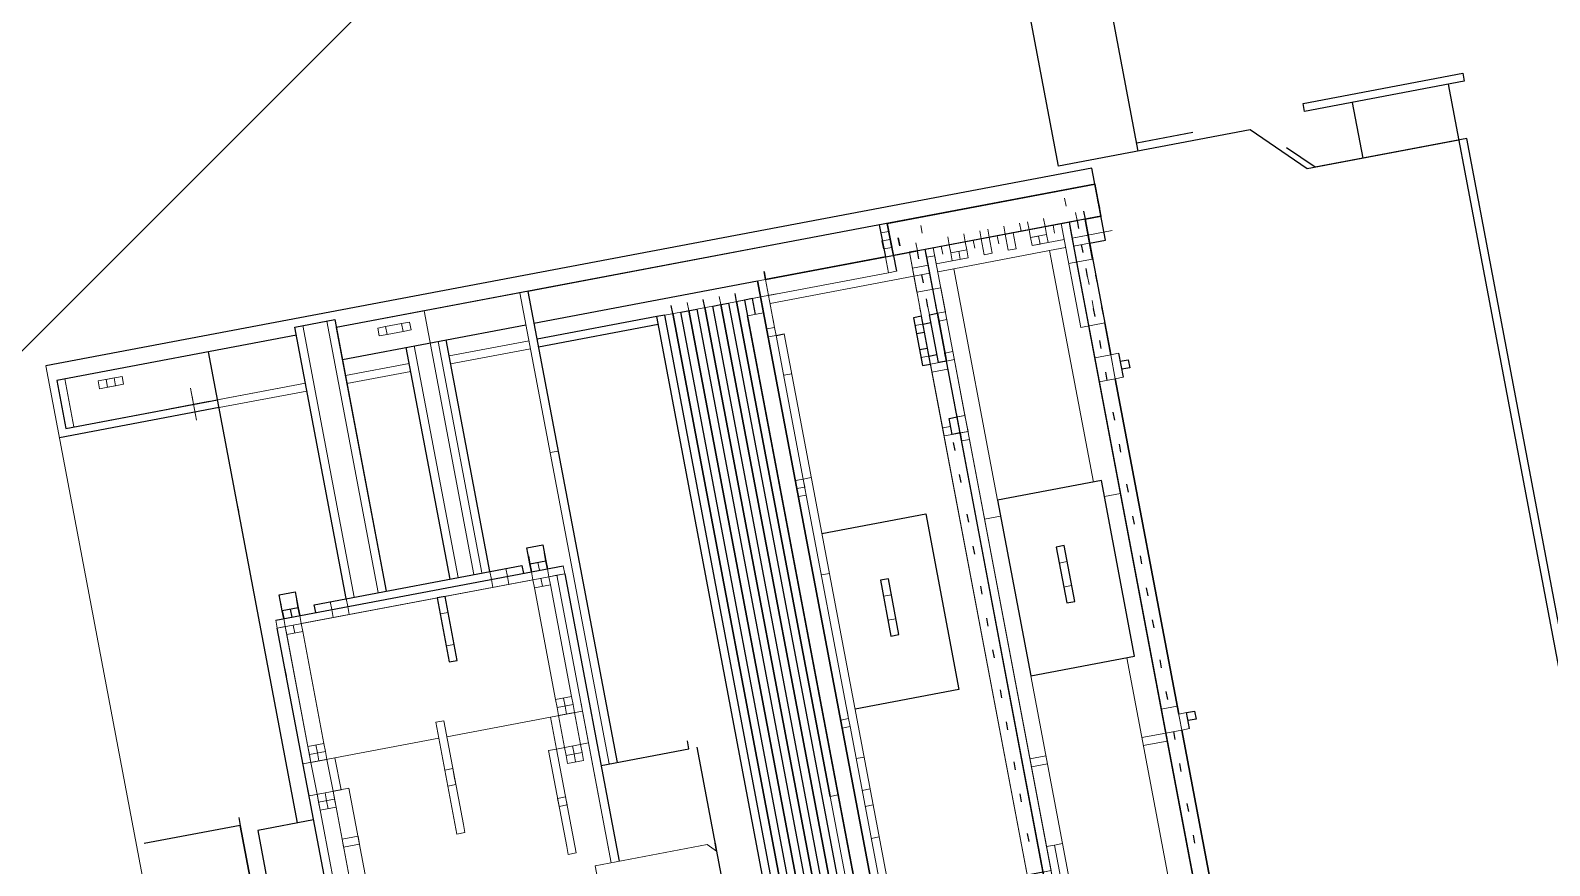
# Model space of a CAD drawing. Extents: x 407440 to 411585, y 6041728 to 6045069.
# Drawn here: x 408240.18 to 408250.91, y 6044247.07 to 6044252.97 of the extents above; entities that cross this region are included whole.
import ezdxf

# ---------------------------------------------------------------- set-up
doc = ezdxf.new("R2010")
doc.units = 0
doc.header["$LTSCALE"] = 5
doc.linetypes.add('foc-TIELINE', pattern=[1.875, 1.25, -0.625])
doc.layers.add('P-PROPOSED-EXISTING-H', color=59, linetype='Continuous')
doc.layers.add('T-TIE', color=201, linetype='foc-TIELINE')

# ---------------------------------------------------------------- blocks, each defined once
blk = doc.blocks.new('P-RIG-877')
at = {"layer": 'T-TIE', "linetype": 'ByBlock', "lineweight": 25}
for points in [[(-3.3868, -19.0695), (-3.3868, -18.8399), (-3.3753, -18.8399), (-3.3753, -19.0695)], [(-3.3065, -19.3795), (-3.295, -19.3795)], [(-3.0539, -19.4024), (-2.5717, -19.4024)], [(-2.5487, -19.4024), (-2.1584, -19.4024)], [(-2.6635, -19.4484), (-2.9161, -19.4484), (-2.9161, -19.5976), (-2.6635, -19.5976)], [(-2.7554, -19.5172), (-2.8357, -19.5172), (-2.8357, -19.5287), (-2.7554, -19.5287)], [(-3.1228, -19.632), (-3.1228, -19.6435), (-3.1916, -19.6435), (-3.1916, -19.632)], [(-3.1342, -19.632), (-3.1228, -19.632)], [(-3.1916, -19.655), (-3.1916, -19.6665), (-3.1228, -19.6665), (-3.1228, -19.655)], [(-3.3065, -19.6665), (-3.295, -19.6665)], [(-3.3065, -19.6895), (-3.295, -19.6895)], [(-2.7554, -19.7698), (-2.8357, -19.7698), (-2.8357, -19.7813), (-2.7554, -19.7813)], [(-3.295, -19.8617), (-3.2835, -19.8617)], [(-1.4351, -19.8731), (-3.2835, -19.8731)], [(-3.2605, -19.9076), (-2.5487, -19.9076)], [(-3.2605, -19.9535), (-2.3191, -19.9535)], [(-3.2605, -19.9765), (-2.3191, -19.9765)], [(-3.2605, -19.9994), (-2.3191, -19.9994)], [(-2.5143, -20.0798), (-2.5028, -20.0798)], [(-2.9391, -20.2635), (-2.9505, -20.2635)], [(-2.8357, -20.3898), (-2.9276, -20.3898), (-2.9276, -20.4013), (-2.8357, -20.4013)]]:
    blk.add_lwpolyline(points, close=True, dxfattribs=at)
for points in [[(-3.295, -18.8628), (-3.295, -19.081), (-3.3639, -19.1499), (-3.3639, -19.4254), (-3.9723, -19.4254), (-3.9723, -24.2932), (-4.0871, -24.2932)], [(-3.3753, -18.8628), (-1.1366, -18.8628)], [(-1.1366, -19.3106), (-1.1366, -19.1499), (-1.217, -19.0695), (-1.217, -18.8514), (-3.295, -18.8514), (-3.295, -19.0695), (-3.3294, -19.1039)], [(-3.295, -19.0006), (-3.3753, -19.0006)], [(-3.3753, -19.2302), (-3.3753, -19.3106)], [(-3.3639, -19.3106), (-4.0871, -19.3106), (-4.0871, -24.8787)], [(-3.249, -19.4024), (-3.249, -19.3795), (-3.3524, -19.3795), (-3.3524, -20.8834)], [(-3.2261, -19.4024), (-3.2835, -19.4024), (-3.2835, -19.3795), (-3.2835, -19.678), (-3.3294, -19.678), (-3.2605, -19.678)], [(-3.295, -19.678), (-3.3294, -19.678), (-3.3294, -19.3795), (-3.2835, -19.3795)], [(-3.3294, -19.3795), (-3.3294, -20.4701)], [(-3.0883, -19.391), (-3.0539, -19.391)], [(-3.0768, -19.391), (-3.0768, -19.3795), (-3.0654, -19.3795), (-3.0654, -19.391)], [(-2.5487, -19.391), (-2.5717, -19.391), (-2.5717, -19.3795), (-2.5602, -19.3795), (-2.5602, -19.391)], [(-3.295, -19.4024), (-3.2835, -19.4024), (-3.0883, -19.4024), (-3.1342, -19.4024)], [(-3.2261, -19.632), (-3.2835, -19.632), (-3.2835, -19.4139), (-3.272, -19.4139)], [(-3.2376, -19.4139), (-3.249, -19.4139)], [(-3.2031, -19.4139), (-3.2146, -19.4139)], [(-3.1457, -19.4139), (-3.1572, -19.4139)], [(-3.0998, -19.4139), (-3.1113, -19.4139)], [(-3.0539, -19.4139), (-3.0654, -19.4139)], [(-2.9965, -19.4139), (-3.008, -19.4139)], [(-2.9505, -19.4139), (-2.962, -19.4139)], [(-2.8931, -19.4139), (-2.9046, -19.4139)], [(-2.8472, -19.4139), (-2.8587, -19.4139)], [(-2.7898, -19.4139), (-2.8013, -19.4139)], [(-2.7439, -19.4139), (-2.7554, -19.4139)], [(-2.698, -19.4139), (-2.7095, -19.4139)], [(-2.6406, -19.4139), (-2.652, -19.4139)], [(-2.5946, -19.4139), (-2.6061, -19.4139)], [(-2.5372, -19.4139), (-2.5487, -19.4139)], [(-2.4913, -19.4139), (-2.5028, -19.4139)], [(-2.4339, -19.4139), (-2.4454, -19.4139)], [(-2.388, -19.4139), (-2.3995, -19.4139)], [(-3.2835, -19.4254), (-3.2261, -19.4254)], [(-3.272, -19.4254), (-2.1813, -19.4254), (-3.1342, -19.4254)], [(-2.388, -19.632), (-2.388, -19.655), (-2.2961, -19.655), (-2.2961, -19.632), (-2.1813, -19.632), (-3.272, -19.632)], [(-3.1916, -19.632), (-3.2031, -19.632)], [(-2.3995, -19.632), (-3.0194, -19.632), (-3.008, -19.632), (-3.0194, -19.632), (-3.0194, -19.6435), (-3.0424, -19.6435), (-3.0424, -19.632), (-3.0539, -19.632), (-3.0654, -19.632)], [(-2.2961, -19.632), (-2.2847, -19.632), (-2.3995, -19.632), (-2.411, -19.632)], [(-3.3294, -19.6895), (-3.2835, -19.6895), (-3.2835, -19.8617), (-3.2835, -19.6435)], [(-3.272, -19.6435), (-3.2835, -19.6435), (-3.2835, -19.655)], [(-3.2376, -19.6435), (-3.249, -19.6435)], [(-3.2031, -19.6435), (-3.2146, -19.6435)], [(-3.1802, -19.655), (-3.1802, -19.6435)], [(-3.1687, -19.6665), (-3.1687, -19.655)], [(-3.1457, -19.6665), (-3.1457, -19.655)], [(-3.1342, -19.655), (-3.1342, -19.6435)], [(-2.9965, -19.6435), (-3.008, -19.6435)], [(-2.9505, -19.6435), (-2.962, -19.6435)], [(-2.8931, -19.6435), (-2.9046, -19.6435)], [(-2.8472, -19.6435), (-2.8587, -19.6435)], [(-2.7898, -19.6435), (-2.8013, -19.6435)], [(-2.7439, -19.6435), (-2.7554, -19.6435)], [(-2.698, -19.6435), (-2.7095, -19.6435)], [(-2.6406, -19.6435), (-2.652, -19.6435)], [(-2.5946, -19.6435), (-2.6061, -19.6435)], [(-2.5372, -19.6435), (-2.5487, -19.6435)], [(-2.4913, -19.6435), (-2.5028, -19.6435)], [(-2.4339, -19.6435), (-2.4454, -19.6435)], [(-2.9161, -19.8502), (-2.9161, -19.7009), (-2.6635, -19.7009), (-2.6635, -19.8502)], [(-3.2031, -19.8617), (-3.2031, -19.8502)], [(-3.2835, -20.1946), (-3.2835, -19.8731)], [(-3.2376, -19.8731), (-3.2605, -19.8731), (-3.272, -19.8731)], [(-3.2376, -19.8846), (-3.2605, -19.8846), (-3.2605, -19.8961), (-1.4351, -19.8961), (-3.2376, -19.8961)], [(-3.2605, -19.9076), (-3.272, -19.9076)], [(-2.3191, -19.942), (-3.2605, -19.942), (-3.2605, -19.9305), (-2.3191, -19.9305), (-3.2605, -19.9305), (-3.2605, -19.9191), (-2.3191, -19.9191)], [(-3.2605, -19.9535), (-3.272, -19.9535)], [(-2.3191, -19.988), (-3.2605, -19.988), (-3.2605, -19.965), (-2.3191, -19.965)], [(-3.2605, -19.9994), (-3.272, -19.9994)], [(-2.3191, -20.0109), (-3.2605, -20.0109), (-3.2605, -20.0224)], [(-2.3191, -20.0224), (-3.2605, -20.0224), (-3.2605, -20.1946)], [(-3.249, -20.0224), (-3.249, -20.1946)], [(-2.652, -20.0798), (-2.2847, -20.0798)], [(-2.652, -20.2176), (-2.652, -20.0913), (-2.6635, -20.0913)], [(-3.3294, -20.1946), (-2.652, -20.1946)], [(-3.2835, -20.4701), (-3.2835, -20.2061)], [(-2.9391, -20.6309), (-2.9391, -20.2176)], [(-2.9276, -20.2176), (-2.5143, -20.2176)], [(-2.9391, -20.2635), (-2.9505, -20.2635), (-2.9735, -20.2635), (-2.9735, -20.2405), (-2.9505, -20.2405), (-2.9391, -20.2405)], [(-2.962, -20.2635), (-2.9505, -20.2635), (-2.9505, -20.2405), (-2.9391, -20.2405), (-2.9505, -20.2405), (-2.962, -20.2405)], [(-2.9391, -20.5735), (-2.9505, -20.5735), (-2.9505, -20.275), (-2.9391, -20.275)], [(-2.9505, -20.3209), (-3.2835, -20.3209)], [(-2.9505, -20.3783), (-3.2835, -20.3783)], [(-2.9505, -20.5275), (-3.3409, -20.5275), (-3.3409, -20.4701), (-2.9505, -20.4701)], [(-3.3294, -20.5275), (-3.3294, -20.872), (-3.2605, -20.872), (-3.2605, -20.6538)], [(-2.9505, -20.6194), (-2.9391, -20.6194), (-2.9505, -20.6194), (-2.9735, -20.6194), (-2.9735, -20.5964), (-2.9505, -20.5964), (-2.9391, -20.5964), (-2.9505, -20.5964), (-2.9505, -20.6194), (-2.962, -20.6194)], [(-2.9391, -20.5964), (-2.9505, -20.5964), (-2.962, -20.5964)], [(-2.9505, -20.6079), (-2.9391, -20.6079)], [(-2.5143, -20.7457), (-2.5143, -20.6424), (-2.5258, -20.6424), (-2.5602, -20.6424), (-2.5602, -20.6309), (-2.5143, -20.6309), (-2.9276, -20.6309)], [(-2.652, -20.6309), (-2.652, -20.7112), (-2.5028, -20.7112), (-2.4913, -20.7112)], [(-2.652, -20.6538), (-3.3294, -20.6538)], [(-3.249, -20.6538), (-3.249, -20.8834)], [(-2.675, -20.7342), (-2.6635, -20.7342), (-2.5143, -20.7342), (-2.5028, -20.7342), (-2.5143, -20.7342), (-2.6635, -20.7342), (-2.6635, -20.872)]]:
    blk.add_lwpolyline(points, dxfattribs=at)
at = {"layer": 'T-TIE', "linetype": 'ByBlock', "lineweight": 18}
for points in [[(-3.2605, -19.368), (-3.2605, -19.4254)], [(-3.3065, -19.3795), (-3.3179, -19.3795), (-3.3294, -19.3795)], [(-3.0883, -19.4024), (-3.0883, -19.391)], [(-3.0539, -19.4024), (-3.0539, -19.391)], [(-2.1125, -19.391), (-2.1125, -19.655), (-2.1813, -19.655), (-2.1813, -19.5976), (-2.6635, -19.5976)], [(-2.6635, -19.4598), (-2.1813, -19.4598), (-2.1813, -19.391)], [(-2.5717, -19.4024), (-2.5717, -19.391)], [(-2.5487, -19.4024), (-2.5487, -19.391)], [(-3.2835, -19.4139), (-3.295, -19.4139)], [(-3.1342, -19.4024), (-3.1342, -19.4369), (-3.2835, -19.4369), (-3.2835, -19.632), (-3.2835, -19.655), (-3.2261, -19.655), (-3.2261, -19.6206), (-3.1916, -19.6206), (-3.1916, -19.632), (-3.2261, -19.632), (-3.272, -19.632), (-3.2835, -19.632), (-3.272, -19.632), (-3.272, -19.6206), (-3.2605, -19.6206), (-3.2835, -19.6206), (-3.2835, -19.4254), (-3.2835, -19.4369), (-3.2605, -19.4369), (-3.2605, -19.4598), (-3.272, -19.4598), (-3.2835, -19.4598), (-3.272, -19.4598), (-3.2605, -19.4598), (-3.272, -19.4598), (-3.2835, -19.4598), (-3.272, -19.4598), (-3.2835, -19.4598), (-3.272, -19.4598), (-3.2605, -19.4598), (-3.2605, -19.4828)], [(-3.2835, -19.4254), (-3.2835, -19.4024)], [(-3.2835, -19.4024), (-3.2376, -19.4024)], [(-3.2605, -19.4254), (-3.2605, -19.4024), (-3.272, -19.4024), (-3.2605, -19.4024)], [(-3.249, -19.4024), (-3.249, -19.4254)], [(-3.2261, -19.4024), (-3.2261, -19.4369)], [(-3.2031, -19.4139), (-3.2146, -19.4139)], [(-3.2031, -19.4024), (-3.1916, -19.4024)], [(-3.1572, -19.4139), (-3.1687, -19.4139)], [(-3.1572, -19.4024), (-3.1457, -19.4024)], [(-3.0539, -19.4254), (-3.0539, -19.4024), (-3.0883, -19.4024), (-3.0883, -19.4254)], [(-2.5832, -19.4254), (-2.5832, -19.4024), (-2.5487, -19.4024), (-2.5487, -19.4254), (-2.5487, -19.4598)], [(-3.3065, -19.4254), (-3.3179, -19.4254)], [(-2.1813, -19.4254), (-3.1342, -19.4254), (-3.272, -19.4254), (-3.2835, -19.4254), (-3.272, -19.4254)], [(-3.249, -19.4598), (-3.249, -19.4369), (-3.249, -19.4598)], [(-3.2261, -19.4254), (-2.1813, -19.4254), (-2.1813, -19.6206), (-2.2961, -19.6206), (-2.2961, -19.632), (-2.2961, -19.6206), (-2.2961, -19.655)], [(-3.008, -19.632), (-3.0194, -19.632), (-3.0194, -19.6206), (-3.0424, -19.6206), (-3.0424, -19.632), (-3.0424, -19.6206), (-3.1342, -19.6206), (-2.1813, -19.6206), (-2.1813, -19.4369), (-2.1928, -19.4369)], [(-2.5372, -19.4598), (-2.5372, -19.4254)], [(-3.2835, -19.4598), (-3.295, -19.4598)], [(-3.272, -19.4484), (-3.2835, -19.4484)], [(-3.272, -19.4598), (-3.272, -19.4828), (-3.2835, -19.4828), (-3.272, -19.4828), (-3.2835, -19.4828), (-3.272, -19.4828), (-3.2605, -19.4828), (-3.2605, -19.4598), (-3.272, -19.4598), (-3.2605, -19.4598), (-3.272, -19.4598), (-3.2605, -19.4598)], [(-2.9161, -19.5976), (-3.249, -19.5976), (-3.249, -19.4598), (-2.9161, -19.4598)], [(-3.249, -19.4598), (-3.249, -19.5976), (-3.249, -19.4598)], [(-3.2835, -19.4828), (-3.295, -19.4828)], [(-3.2605, -19.4713), (-3.2605, -19.4713)], [(-3.2835, -19.4943), (-3.295, -19.4943)], [(-3.2835, -19.5058), (-3.2605, -19.5058), (-3.2605, -19.5172), (-3.2835, -19.5172), (-3.295, -19.5172)], [(-2.8128, -19.5287), (-2.8128, -19.5172)], [(-2.7783, -19.5287), (-2.7783, -19.5172)], [(-3.295, -19.5402), (-3.2835, -19.5402), (-3.2605, -19.5402), (-3.2605, -19.5517), (-3.2835, -19.5517), (-3.295, -19.5517)], [(-3.272, -19.5287), (-3.2835, -19.5287)], [(-3.272, -19.5632), (-3.2835, -19.5632)], [(-3.2605, -19.6206), (-3.2605, -19.5976), (-3.272, -19.5976), (-3.2835, -19.5976), (-3.272, -19.5976), (-3.2605, -19.5976), (-3.2605, -19.5746), (-3.272, -19.5746), (-3.2605, -19.5746), (-3.272, -19.5746), (-3.2605, -19.5746), (-3.272, -19.5746), (-3.272, -19.5976), (-3.2835, -19.5976), (-3.295, -19.5976)], [(-3.2835, -19.5746), (-3.295, -19.5746)], [(-3.272, -19.5861), (-3.2605, -19.5861)], [(-3.272, -19.5861), (-3.272, -19.5861)], [(-3.2605, -19.5861), (-3.2605, -19.5861)], [(-3.2605, -19.5976), (-3.272, -19.5976), (-3.2835, -19.5976)], [(-3.272, -19.6091), (-3.2835, -19.6091)], [(-3.249, -19.5976), (-3.249, -19.6206)], [(-2.8931, -19.5976), (-2.8931, -19.6206), (-2.8931, -19.5976)], [(-2.5487, -19.5976), (-2.5487, -19.6206)], [(-2.5372, -19.6206), (-2.5372, -19.5976)], [(-2.1928, -19.5976), (-2.1928, -19.6206), (-2.4224, -19.6206), (-2.4224, -19.6091), (-2.1928, -19.6091)], [(-2.4224, -19.6091), (-2.4224, -19.5976)], [(-3.3065, -19.632), (-3.3179, -19.632)], [(-3.2835, -19.6206), (-3.1342, -19.6206), (-3.1342, -19.632), (-3.1457, -19.632)], [(-3.2605, -19.655), (-3.2605, -19.632)], [(-3.249, -19.632), (-3.249, -19.655), (-3.249, -19.8617)], [(-3.1228, -19.632), (-3.1228, -19.6206), (-3.1228, -19.632), (-3.1342, -19.632), (-3.1342, -19.6206)], [(-2.388, -19.655), (-2.388, -19.6206), (-2.388, -19.632), (-2.388, -19.6206), (-3.008, -19.6206), (-3.008, -19.632), (-3.1228, -19.632), (-3.1228, -19.655), (-2.1584, -19.655), (-2.1584, -19.6435)], [(-2.1584, -19.655), (-3.1228, -19.655), (-3.0194, -19.655), (-3.0194, -19.6435), (-3.0194, -19.6206), (-3.0194, -19.632), (-3.0194, -19.6206)], [(-3.1113, -19.655), (-3.1113, -19.632)], [(-3.0424, -19.6435), (-3.0424, -19.6206)], [(-3.0194, -19.632), (-3.0424, -19.632)], [(-3.2835, -19.6435), (-3.295, -19.6435)], [(-3.2261, -19.655), (-3.2835, -19.655), (-3.1916, -19.655), (-3.2031, -19.655)], [(-3.2031, -19.6435), (-3.1916, -19.6435), (-3.2031, -19.6435), (-3.2146, -19.6435)], [(-3.1802, -19.6665), (-3.1802, -19.655)], [(-3.1342, -19.6665), (-3.1342, -19.655), (-3.1342, -19.6435)], [(-3.1342, -19.655), (-2.1813, -19.655)], [(-3.0309, -19.655), (-3.0309, -19.6435)], [(-3.3065, -19.6895), (-3.3065, -19.678), (-3.3179, -19.678), (-3.3294, -19.678), (-3.3179, -19.678), (-3.3179, -19.6895), (-3.3179, -19.678)], [(-3.295, -19.6895), (-3.295, -19.678), (-3.3065, -19.678)], [(-3.2835, -19.6895), (-3.2605, -19.6895), (-3.2605, -19.678)], [(-3.3294, -20.1946), (-3.3294, -19.6895)], [(-3.2605, -19.8617), (-3.2605, -19.6895), (-3.2605, -19.8617)], [(-2.8128, -19.7813), (-2.8128, -19.7698)], [(-2.7783, -19.7813), (-2.7783, -19.7698)], [(-3.2835, -20.1946), (-3.2835, -19.8617), (-3.2146, -19.8617), (-3.2261, -19.8617)], [(-3.2605, -19.8502), (-3.2605, -19.9076)], [(-1.8943, -19.8617), (-1.8943, -19.8502), (-3.2031, -19.8502)], [(-2.9965, -19.8617), (-2.985, -19.8617), (-2.9965, -19.8617), (-3.2031, -19.8617)], [(-3.1457, -19.8502), (-3.1457, -19.8617)], [(-2.9965, -19.8502), (-2.9965, -19.8617), (-2.985, -19.8617)], [(-2.985, -19.8731), (-2.985, -19.8617), (-2.985, -19.8731)], [(-2.9735, -19.8617), (-2.652, -19.8617), (-2.6635, -19.8617)], [(-2.8587, -19.8617), (-2.8587, -19.8502)], [(-2.6406, -19.8617), (-2.6406, -19.8731), (-2.652, -19.8731), (-2.652, -19.8617), (-2.6406, -19.8617), (-1.8599, -19.8617), (-1.8484, -19.8617), (-1.8599, -19.8617), (-1.8599, -19.8731), (-1.8484, -19.8731), (-1.8484, -19.8617), (-1.8599, -19.8617), (-1.8484, -19.8617), (-1.5155, -19.8617), (-1.5155, -19.8731), (-1.5269, -19.8731)], [(-2.5946, -19.8617), (-2.5946, -19.8502)], [(-2.5487, -19.8502), (-2.5487, -19.8617)], [(-2.5258, -19.8617), (-2.5258, -19.8502)], [(-2.4798, -19.8617), (-2.4798, -19.8502)], [(-3.2835, -19.8731), (-3.2261, -19.8731)], [(-3.2605, -19.8846), (-3.2605, -19.8731), (-3.272, -19.8731), (-3.2605, -19.8731)], [(-2.985, -19.8731), (-2.9965, -19.8731)], [(-3.2605, -19.9191), (-3.2605, -19.8961)], [(-2.5487, -19.8961), (-2.5487, -19.9076), (-2.2961, -19.9076), (-2.2961, -19.8961)], [(-3.2605, -19.9305), (-3.272, -19.9305)], [(-3.2605, -19.965), (-3.2605, -19.942)], [(-3.2605, -19.9765), (-3.272, -19.9765)], [(-3.2605, -20.0109), (-3.2605, -19.988)], [(-3.2605, -20.1946), (-3.2605, -20.0224)], [(-2.4798, -20.0798), (-2.5028, -20.0798), (-2.5143, -20.0913), (-2.5143, -20.252), (-2.4454, -20.252)], [(-2.652, -20.2061), (-3.3294, -20.2061), (-3.3294, -20.4701), (-2.9505, -20.4701)], [(-3.2835, -20.4701), (-3.2835, -20.2061)], [(-3.249, -20.2061), (-3.249, -20.3209)], [(-3.0998, -20.1946), (-3.0998, -20.2061)], [(-2.9276, -20.229), (-2.9276, -20.2176), (-2.9391, -20.2176), (-2.9276, -20.2176), (-2.9276, -20.6309), (-2.5143, -20.6309), (-2.5258, -20.6309), (-2.5143, -20.6424), (-2.5143, -20.7457)], [(-2.7439, -20.229), (-2.7324, -20.229), (-2.5143, -20.229), (-2.9276, -20.229), (-2.9276, -20.2176), (-2.5143, -20.2176), (-2.9276, -20.2176), (-2.9391, -20.2176)], [(-2.9276, -20.2405), (-2.9276, -20.229), (-2.9276, -20.2405)], [(-2.8587, -20.2176), (-2.8702, -20.2176)], [(-2.9505, -20.2635), (-2.9391, -20.2635), (-2.9276, -20.2635), (-2.9161, -20.2635), (-2.9161, -20.2405), (-2.9276, -20.2405), (-2.9391, -20.2405), (-2.9505, -20.2405), (-2.962, -20.2405), (-2.9505, -20.2405), (-2.9391, -20.2405)], [(-2.9505, -20.252), (-2.9391, -20.252)], [(-2.9505, -20.252), (-2.9505, -20.252)], [(-2.9505, -20.252), (-2.9505, -20.252)], [(-2.9391, -20.252), (-2.9391, -20.252)], [(-2.9391, -20.252), (-2.9391, -20.252)], [(-2.9161, -20.252), (-2.9276, -20.252)], [(-2.9276, -20.252), (-2.9276, -20.252)], [(-2.9276, -20.252), (-2.9276, -20.252)], [(-2.9161, -20.2405), (-2.7554, -20.2405), (-2.7439, -20.2405), (-2.7324, -20.2405), (-2.7324, -20.2635), (-2.7439, -20.2635), (-2.7439, -20.2405), (-2.7554, -20.2405), (-2.7554, -20.2635), (-2.7439, -20.2635), (-2.7439, -20.2405)], [(-2.7324, -20.252), (-2.7439, -20.252), (-2.7554, -20.252)], [(-2.7554, -20.252), (-2.7554, -20.252)], [(-2.7554, -20.252), (-2.7554, -20.252)], [(-2.7439, -20.252), (-2.7439, -20.252)], [(-2.7324, -20.252), (-2.7324, -20.252)], [(-2.675, -20.2405), (-2.6865, -20.2405)], [(-2.6865, -20.2635), (-2.675, -20.2635), (-2.675, -20.2405)], [(-2.6635, -20.252), (-2.675, -20.252), (-2.6865, -20.252)], [(-2.6865, -20.252), (-2.6865, -20.252)], [(-2.6865, -20.252), (-2.6865, -20.252)], [(-2.675, -20.252), (-2.675, -20.252)], [(-2.6635, -20.252), (-2.6635, -20.252)], [(-2.9276, -20.2635), (-2.9276, -20.2635)], [(-2.9276, -20.2635), (-2.9276, -20.2635)], [(-2.9161, -20.2635), (-2.7554, -20.2635), (-2.7439, -20.2635)], [(-2.7554, -20.2635), (-2.7554, -20.2635)], [(-2.7554, -20.2635), (-2.7554, -20.2635)], [(-2.7439, -20.2635), (-2.7439, -20.2635)], [(-2.7324, -20.2635), (-2.7324, -20.2635)], [(-2.7324, -20.4242), (-2.7324, -20.275)], [(-2.6865, -20.2635), (-2.6865, -20.2635)], [(-2.6865, -20.2635), (-2.6865, -20.2635)], [(-2.675, -20.2635), (-2.675, -20.2635)], [(-2.6635, -20.2635), (-2.6635, -20.2635)], [(-2.9505, -20.2979), (-2.9391, -20.2979), (-2.9276, -20.2979)], [(-2.9505, -20.3209), (-2.9391, -20.3209), (-2.9276, -20.3209)], [(-2.9505, -20.3324), (-3.2835, -20.3324)], [(-2.9505, -20.3439), (-3.3294, -20.3439), (-2.9505, -20.3439)], [(-2.9505, -20.3668), (-3.2835, -20.3668)], [(-2.9505, -20.3783), (-3.2835, -20.3783)], [(-3.249, -20.3783), (-3.249, -20.4701)], [(-2.9046, -20.4013), (-2.9046, -20.3898)], [(-2.8587, -20.4013), (-2.8587, -20.3898)], [(-2.7324, -20.4357), (-2.7324, -20.5849), (-2.6865, -20.5849), (-2.6865, -20.6309), (-2.7324, -20.6309), (-2.7439, -20.6309)], [(-2.9505, -20.4816), (-3.3409, -20.4816)], [(-2.9505, -20.5161), (-3.3409, -20.5161)], [(-3.3409, -20.5275), (-2.9505, -20.5275), (-2.9391, -20.5275), (-2.9276, -20.5275)], [(-3.2605, -20.872), (-3.2605, -20.5275), (-3.2605, -20.6538)], [(-3.249, -20.5275), (-3.249, -20.6538)], [(-2.9505, -20.5505), (-2.9391, -20.5505), (-2.9276, -20.5505)], [(-2.9391, -20.5964), (-2.9505, -20.5964), (-2.962, -20.5964), (-2.9505, -20.5964), (-2.9391, -20.5964), (-2.9276, -20.5964), (-2.9161, -20.5964), (-2.7554, -20.5964), (-2.7439, -20.5964), (-2.7324, -20.5964), (-2.7324, -20.6194), (-2.7439, -20.6194), (-2.7439, -20.5964), (-2.7554, -20.5964), (-2.7554, -20.6194), (-2.7439, -20.6194), (-2.7439, -20.5964)], [(-2.7324, -20.6194), (-2.6865, -20.6194), (-2.7324, -20.6194), (-2.9276, -20.6194), (-2.9391, -20.6194), (-2.9276, -20.6194), (-2.9161, -20.6194), (-2.9161, -20.5964)], [(-2.7324, -20.5849), (-2.7324, -20.6309)], [(-2.6865, -20.5964), (-2.675, -20.5964), (-2.675, -20.6194), (-2.6635, -20.6194), (-2.6635, -20.5964), (-2.675, -20.5964), (-2.675, -20.6194), (-2.6865, -20.6194), (-2.5143, -20.6194)], [(-2.9391, -20.6194), (-2.9505, -20.6194), (-2.962, -20.6194), (-2.9505, -20.6194)], [(-2.9505, -20.6079), (-2.9391, -20.6079)], [(-2.9505, -20.6079), (-2.9505, -20.6079)], [(-2.9505, -20.6079), (-2.9505, -20.6079)], [(-2.9391, -20.6079), (-2.9391, -20.6079)], [(-2.9391, -20.6079), (-2.9391, -20.6079)], [(-2.9161, -20.6079), (-2.9276, -20.6079)], [(-2.9276, -20.6079), (-2.9276, -20.6079)], [(-2.9276, -20.6079), (-2.9276, -20.6079)], [(-2.9276, -20.6309), (-2.9276, -20.6194), (-2.9276, -20.6309)], [(-2.9276, -20.6194), (-2.9276, -20.6194)], [(-2.9276, -20.6194), (-2.9276, -20.6194)], [(-2.9161, -20.6194), (-2.7554, -20.6194), (-2.7439, -20.6194)], [(-2.7324, -20.6079), (-2.7439, -20.6079), (-2.7554, -20.6079)], [(-2.7554, -20.6079), (-2.7554, -20.6079)], [(-2.7554, -20.6079), (-2.7554, -20.6079)], [(-2.7554, -20.6194), (-2.7554, -20.6194)], [(-2.7554, -20.6194), (-2.7554, -20.6194)], [(-2.7439, -20.6079), (-2.7439, -20.6079)], [(-2.7439, -20.6194), (-2.7439, -20.6194)], [(-2.7324, -20.6079), (-2.7324, -20.6079)], [(-2.7324, -20.6194), (-2.7324, -20.6194)], [(-2.6635, -20.6079), (-2.675, -20.6079), (-2.6865, -20.6079)], [(-2.6865, -20.6079), (-2.6865, -20.6079)], [(-2.6865, -20.6079), (-2.6865, -20.6079)], [(-2.6865, -20.6194), (-2.6865, -20.6194)], [(-2.6865, -20.6194), (-2.6865, -20.6194)], [(-2.675, -20.6079), (-2.675, -20.6079)], [(-2.675, -20.6194), (-2.675, -20.6194)], [(-2.6635, -20.6079), (-2.6635, -20.6079)], [(-2.6635, -20.6194), (-2.6635, -20.6194)], [(-2.9391, -20.6309), (-2.9276, -20.6309), (-2.9391, -20.6309)], [(-2.8587, -20.6309), (-2.8702, -20.6309)], [(-3.3294, -20.6538), (-2.652, -20.6538)], [(-3.2605, -20.6653), (-3.2605, -20.7227)], [(-3.0998, -20.6538), (-3.1113, -20.6538)], [(-3.2835, -20.6883), (-3.2376, -20.6883)], [(-2.6635, -20.7342), (-2.6635, -20.872)], [(-3.2605, -20.8605), (-3.3294, -20.8605), (-3.3294, -20.872)], [(-3.3524, -20.8834), (-1.1481, -20.8834)]]:
    blk.add_lwpolyline(points, dxfattribs=at)
for points in [[(-3.2031, -19.4139), (-3.1916, -19.4139)], [(-3.1572, -19.4139), (-3.1457, -19.4139)], [(-3.249, -19.4598), (-3.249, -19.4369)], [(-2.8931, -19.4254), (-2.8931, -19.4484)], [(-3.272, -19.4828), (-3.272, -19.4713), (-3.2605, -19.4713), (-3.2605, -19.4828)], [(-3.2835, -19.5746), (-3.272, -19.5746)], [(-3.2835, -19.5746), (-3.272, -19.5746)], [(-3.272, -19.5976), (-3.2605, -19.5976), (-3.272, -19.5976), (-3.2835, -19.5976)], [(-3.249, -19.5976), (-3.249, -19.6206)], [(-3.1802, -19.6206), (-3.1802, -19.632)], [(-3.1228, -19.6206), (-3.1228, -19.632)], [(-3.2146, -19.8617), (-3.2031, -19.8617), (-3.2146, -19.8617), (-3.2146, -19.8731), (-3.2031, -19.8731), (-3.2031, -19.8617)], [(-3.2146, -19.8617), (-3.2031, -19.8617), (-3.2031, -19.8731), (-3.2146, -19.8731)], [(-2.9965, -19.8731), (-2.985, -19.8731), (-2.9735, -19.8731), (-2.9735, -19.8617), (-2.9965, -19.8617), (-2.985, -19.8617), (-2.9965, -19.8617), (-2.9965, -19.8731), (-2.985, -19.8731)], [(-2.652, -19.8617), (-2.6406, -19.8617), (-2.652, -19.8617), (-2.652, -19.8731), (-2.6406, -19.8731), (-2.6406, -19.8617)], [(-3.2376, -19.8731), (-3.2376, -19.8961)], [(-3.2261, -19.8731), (-3.2146, -19.8731), (-3.2031, -19.8731), (-3.2146, -19.8731)], [(-2.652, -19.8731), (-2.6406, -19.8731), (-2.652, -19.8731), (-2.6635, -19.8731)], [(-3.2605, -20.3209), (-3.2605, -20.2061)], [(-2.6865, -20.229), (-2.7324, -20.229), (-2.7324, -20.275), (-2.6865, -20.275)], [(-2.6865, -20.2405), (-2.7324, -20.2405)], [(-2.675, -20.2405), (-2.675, -20.2635), (-2.6635, -20.2635), (-2.6635, -20.2405)], [(-2.9391, -20.2635), (-2.9505, -20.2635), (-2.962, -20.2635), (-2.9505, -20.2635)], [(-2.9276, -20.5964), (-2.9276, -20.2635)], [(-2.6865, -20.2635), (-2.7324, -20.2635)], [(-2.5487, -20.2865), (-2.5372, -20.2865), (-2.5372, -20.275), (-2.6865, -20.275), (-2.6865, -20.2865)], [(-2.6061, -20.275), (-2.6176, -20.275), (-2.6176, -20.2865), (-2.6061, -20.2865)], [(-3.3179, -20.3783), (-3.3179, -20.4013), (-3.3179, -20.4127), (-3.3065, -20.4127), (-3.3065, -20.4013), (-3.3065, -20.3783), (-3.3065, -20.3668), (-3.3179, -20.3668)], [(-3.3065, -20.3783), (-3.3179, -20.3783), (-3.3179, -20.4013), (-3.3065, -20.4013)], [(-3.2605, -20.4701), (-3.2605, -20.3783)], [(-2.6061, -20.4242), (-2.7554, -20.4242), (-2.7554, -20.4357), (-2.5946, -20.4357), (-2.5946, -20.4242)], [(-2.675, -20.4242), (-2.6865, -20.4242), (-2.6865, -20.4357), (-2.6635, -20.4357), (-2.6635, -20.4242)], [(-2.5487, -20.5964), (-2.5372, -20.5964), (-2.5372, -20.5735), (-2.6865, -20.5735), (-2.6865, -20.5964)], [(-2.6176, -20.5735), (-2.6176, -20.5964), (-2.6061, -20.5964), (-2.6061, -20.5735)], [(-2.7324, -20.5964), (-2.6865, -20.5964)], [(-2.9505, -20.6194), (-2.9391, -20.6194)], [(-3.272, -20.6883), (-3.2605, -20.6883)], [(-3.3179, -20.7801), (-3.3179, -20.8146), (-3.3065, -20.8146), (-3.3065, -20.7801)], [(-3.3065, -20.7916), (-3.3179, -20.7916), (-3.3179, -20.8031), (-3.3065, -20.8031)]]:
    blk.add_lwpolyline(points, close=True, dxfattribs=at)

msp = doc.modelspace()

# ---------------------------------------------------------------- hatches: boundary and pattern name
at = {"layer": 'P-PROPOSED-EXISTING-H'}
h = msp.add_hatch(dxfattribs=at)
h.set_pattern_fill('ANSI31', color=256, scale=3.498392, style=0)
h.set_pattern_definition([(45, (-2243.128, 2713.837), (-7.854113246, 7.854113246), [])])
edge = h.paths.add_edge_path()
edge.add_line((408709.29, 6043818.222), (408241.305, 6043729.713))
edge.add_line((408241.305, 6043729.713), (407794.436, 6043645.198))
edge.add_line((407794.436, 6043645.198), (407673.83, 6044282.895))
edge.add_line((407673.83, 6044282.895), (408123.669, 6044351.83))
edge.add_line((408123.669, 6044351.83), (408654.575, 6044433.189))
edge.add_line((408654.575, 6044433.189), (409028.997, 6044539.866))
edge.add_line((409028.997, 6044539.866), (409149.726, 6043901.52))
edge.add_line((409149.726, 6043901.52), (408898.792, 6043854.062))
edge.add_arc((408782.127, 6043952.01), 152.33, 241.43508, 319.98432, ccw=False)

# ---------------------------------------------------------------- block references
at = {"layer": 'T-TIE', "linetype": 'ByBlock', "xscale": 4.999999999955019, "yscale": 4.999999999955019, "zscale": 4.999999999955019, "rotation": 280.7096999997605}
msp.add_blockref('P-RIG-877', (408346.005, 6044253.532), dxfattribs=at)

doc.saveas('drawing.dxf')
